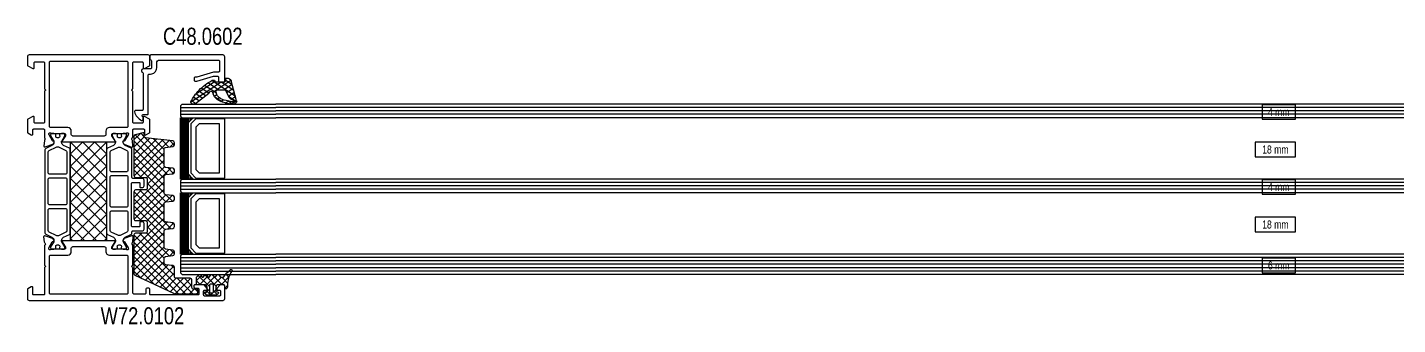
# Model space of a CAD drawing. Header units: millimetres. Extents: x -83618 to -12593, y -3271 to 55593.
# Drawn here: x -19086.4 to -18683.6, y -3271.4 to -3184.3 of the extents above; entities that cross this region are included whole.
import ezdxf
from ezdxf.enums import TextEntityAlignment as Align

# ---------------------------------------------------------------- set-up
doc = ezdxf.new("R2010")
doc.units = ezdxf.units.MM
doc.styles.add('ORGADATA', font='arial.ttf', dxfattribs={"oblique": 1})

# ---------------------------------------------------------------- blocks, each defined once
blk = doc.blocks.new('*U8')
at = {"color": 7, "linetype": 'Continuous'}
for p, q in [((1558.76, 780.030815), (1566.461457, 787.732271)), ((1558.76, 783.566348), (1562.925923, 787.732271)), ((1558.76, 787.101882), (1559.390389, 787.732271)), ((1559.475729, 777.211009), (1569.99699, 787.732271)), ((1559.475729, 787.732271), (1569.99699, 777.211009)), ((1563.011263, 777.211009), (1573.532524, 787.732271)), ((1563.011263, 787.732271), (1573.532524, 777.211009)), ((1566.546797, 777.211009), (1577.068058, 787.732271)), ((1566.546797, 787.732271), (1577.068058, 777.211009)), ((1570.08233, 777.211009), (1580.603592, 787.732271)), ((1570.08233, 787.732271), (1580.603592, 777.211009)), ((1573.617864, 777.211009), (1584.139126, 787.732271)), ((1573.617864, 787.732271), (1584.139126, 777.211009)), ((1577.153398, 777.211009), (1587.67466, 787.732271)), ((1577.153398, 787.732271), (1587.67466, 777.211009)), ((1580.688932, 787.732271), (1587.76, 780.661203)), ((1584.224466, 787.732271), (1587.76, 784.196737)), ((1558.76, 784.912466), (1566.461457, 777.211009)), ((1580.688932, 777.211009), (1587.76, 784.282077)), ((1558.76, 781.376932), (1562.925923, 777.211009)), ((1558.76, 777.841398), (1559.390389, 777.211009)), ((1584.224466, 777.211009), (1587.76, 780.746543)), ((1587.752929, 777.203938), (1587.767071, 777.21808))]:
    blk.add_line(p, q, dxfattribs=at)
blk = doc.blocks.new('ATN-W72-0102', base_point=(1541.26, 764.5))
at = {"color": 1, "linetype": 'Continuous'}
for points in [[(1541.26, 765), (1541.26, 822, -0.414223), (1541.760016, 822.5), (1545.36, 822.5, -0.41423), (1545.86, 821.999971), (1545.86, 821.42517, -0.214809), (1545.691352, 821.050729), (1544.758833, 820.225355, -0.646405), (1544.26, 820.450017), (1544.26, 821, 0.414243), (1543.95997, 821.3), (1542.86, 821.3, 0.414214), (1542.56, 821), (1542.56, 816.6, 0.414214), (1542.86, 816.3), (1543.96, 816.3, 0.414214), (1544.26, 816.6), (1544.26, 817.15, -0.646385), (1544.758833, 817.374645), (1545.691389, 816.549238, -0.21479), (1545.86, 816.174815), (1545.86, 813.9, -1.000038), (1544.86, 813.900038), (1544.86, 814.6, 0.414235), (1544.559978, 814.9), (1543.16, 814.9, 0.414255), (1542.86, 814.599957), (1542.86, 800.8, 0.414226), (1543.160013, 800.5), (1544.36, 800.5, -0.414214), (1544.86, 800), (1544.86, 799.8, -0.414223), (1544.359985, 799.3), (1543.36, 799.3, 0.414252), (1543.06, 798.99996), (1543.06, 796, 0.414236), (1543.560039, 795.5), (1550.794315, 795.5, -0.198912), (1550.935736, 795.441421), (1551.118579, 795.258579, 0.198938), (1551.26002, 795.2, 0.198938), (1551.401449, 795.258606), (1551.584264, 795.441421, -0.198936), (1551.725704, 795.5), (1557.465222, 795.5, 0.266099), (1558.195243, 795.311813, -0.264672), (1558.440097, 795.479579), (1559.930295, 795.604, -0.548647), (1560.236745, 795.201292), (1559.416378, 792.974871, -0.176356), (1559.283818, 792.818177), (1558.837134, 792.562641, -0.577427), (1558.537824, 792.737081), (1558.538511, 792.910238, 0.267949), (1558.439198, 793.083839), (1556.665899, 794.117054, 0.065577), (1556.593625, 794.147322), (1556.438795, 794.189467, 0.688523), (1556.108302, 793.736758, 0.10275), (1556.260016, 793.452776), (1556.26, 789.6, 0.414231), (1556.560018, 789.3), (1556.775923, 789.3, 0.137493), (1556.931844, 789.343702), (1558.456061, 790.27087, -0.585054), (1558.76, 790.099972), (1558.76, 774.9, -0.585031), (1558.456049, 774.729137), (1556.931831, 775.656306, 0.13748), (1556.775923, 775.7), (1556.56, 775.7, 0.414214), (1556.26, 775.4), (1556.26, 771.547214, -0.196497), (1556.1173, 771.231871, 0.688523), (1556.43563, 770.770528), (1556.59155, 770.808534, 0.065579), (1556.664604, 770.836874), (1558.464792, 771.822406, 0.267982), (1558.5687, 771.993321), (1558.572632, 772.166457, -0.57735), (1558.876487, 772.332806), (1559.316226, 772.065429, -0.176351), (1559.444539, 771.905247), (1560.205234, 769.65774, -0.548652), (1559.888113, 769.263376), (1558.401771, 769.427497, -0.264652), (1558.161502, 769.601731, 0.698049), (1557.465222, 769.5), (1551.725685, 769.5, -0.198969), (1551.584233, 769.55861), (1551.401421, 769.741421, 0.414214), (1551.118579, 769.741421), (1550.935736, 769.558579, -0.198942), (1550.794292, 769.5), (1543.16, 769.5, 0.414234), (1542.86, 769.199979), (1542.86, 766.4, 0.414214), (1543.16, 766.1), (1544.96, 766.1, -0.577368), (1545.2198, 765.649986), (1544.642457, 764.65, -0.26796), (1544.382637, 764.5), (1541.76, 764.5, -0.414223), (1541.26, 765)], [(1613.26, 800), (1613.26, 765, -0.414225), (1612.75998, 764.5), (1610.36829, 764.5, -0.267949), (1610.108483, 764.65), (1609.300192, 766.05, -0.57735), (1609.56, 766.5), (1610.96, 766.5, 0.414214), (1611.26, 766.8), (1611.26, 769.2, 0.414241), (1610.959972, 769.5), (1603.425685, 769.5, -0.198912), (1603.284264, 769.558579), (1603.101421, 769.741421, 0.414214), (1602.818579, 769.741421), (1602.635736, 769.558579, -0.198934), (1602.494298, 769.5), (1593.56, 769.5, 0.414225), (1593.26, 769.199988), (1593.26, 766.8, 0.414244), (1593.560031, 766.5), (1594.96, 766.5, -0.577373), (1595.219798, 766.049983), (1594.411517, 764.65, -0.267968), (1594.151688, 764.5), (1590.63735, 764.5, -0.267975), (1590.377528, 764.650025), (1589.800192, 765.65, -0.577365), (1590.060013, 766.1), (1591.26, 766.1, 0.414235), (1591.56, 766.400022), (1591.56, 769.2, 0.414233), (1591.25998, 769.5), (1589.054778, 769.5, 0.19542), (1588.353572, 769.651501, -0.264652), (1588.11217, 769.478838), (1586.624759, 769.324419, -0.548634), (1586.310254, 769.72086), (1587.085605, 771.963368, -0.176356), (1587.21498, 772.1227), (1587.656426, 772.387183, -0.57735), (1587.959189, 772.218855), (1587.961992, 772.045672, 0.267999), (1588.064814, 771.87409), (1589.858536, 770.876827, 0.065554), (1589.931378, 770.848028), (1590.087053, 770.809004, 0.6885), (1590.408369, 771.268264, -0.12726), (1590.26, 771.547214), (1590.26, 775.4, 0.414214), (1589.96, 775.7), (1589.744077, 775.7, 0.137498), (1589.588151, 775.656295), (1588.063939, 774.72913, -0.585045), (1587.76, 774.900023), (1587.76, 790.1, -0.585081), (1588.063976, 790.270848), (1589.588169, 789.343694, 0.13749), (1589.744089, 789.3), (1589.96, 789.3, 0.414214), (1590.26, 789.6), (1590.26, 793.452786, 0.119986), (1590.41515, 793.742207, 0.6885), (1590.075018, 794.187712), (1589.921088, 794.142245, 0.065562), (1589.849499, 794.110435), (1588.098777, 793.039452, 0.267966), (1588.003209, 792.863749), (1588.007609, 792.690613, -0.577385), (1587.712088, 792.509852), (1587.260017, 792.75576, -0.176342), (1587.124151, 792.909576), (1586.256239, 795.117906, -0.548631), (1586.554006, 795.527066), (1588.04654, 795.43462, -0.264661), (1588.294916, 795.272135, 0.425512), (1589.054787, 795.500005), (1591.26, 795.5, 0.414244), (1591.56, 795.800031), (1591.56, 798.6, 0.414235), (1591.259978, 798.9), (1590.06, 798.9, -0.57735), (1589.800192, 799.35), (1590.377543, 800.35, -0.267963), (1590.637365, 800.5), (1594.15171, 800.5, -0.267949), (1594.411517, 800.35), (1595.219808, 798.95, -0.57735), (1594.96, 798.5), (1593.56, 798.5, 0.414214), (1593.26, 798.2), (1593.26, 795.8, 0.414227), (1593.560013, 795.5), (1602.494315, 795.5, -0.198912), (1602.635736, 795.441421), (1602.818579, 795.258579, 0.414242), (1603.101435, 795.258592), (1603.284264, 795.441421, -0.198946), (1603.425711, 795.5), (1610.96, 795.5, 0.414214), (1611.26, 795.8), (1611.26, 798.2, 0.414263), (1610.959949, 798.5), (1609.56, 798.5, -0.577387), (1609.300209, 798.950029), (1610.108483, 800.35, -0.267963), (1610.368306, 800.5), (1612.76, 800.5, -0.414225), (1613.26, 800)], [(1554.259984, 794), (1543.36, 794, 0.414235), (1543.06, 793.699978), (1543.06, 771.3, 0.41425), (1543.360038, 771), (1554.259977, 771, 0.414236), (1554.56, 771.3), (1554.56, 776.4, -0.414221), (1555.560024, 777.4), (1556.559982, 777.4, 0.414224), (1557.06, 777.9), (1557.06, 787.1, 0.414214), (1556.56, 787.6), (1555.56, 787.6, -0.414214), (1554.56, 788.6), (1554.56, 793.7, 0.414229), (1554.259984, 794)], [(1611.159978, 794), (1592.26, 794, 0.414214), (1591.96, 793.7), (1591.96, 788.600034, -0.414223), (1590.96, 787.6), (1589.960015, 787.6, 0.414223), (1589.46, 787.1), (1589.46, 777.900019, 0.414225), (1589.96, 777.4), (1590.96, 777.4, -0.414214), (1591.96, 776.4), (1591.96, 771.300029, 0.414242), (1592.26, 771), (1611.16, 771, 0.414214), (1611.46, 771.3), (1611.46, 793.7, 0.414235), (1611.159978, 794)]]:
    blk.add_lwpolyline(points, format="xyb", close=True, dxfattribs=at)
at = {"color": 4, "linetype": 'Continuous'}
for points in [[(1563.859987, 798.782271, -0.414221), (1564.36, 798.282271), (1564.36, 797.782271, -0.414214), (1564.16, 797.582271), (1563.06, 797.582271, 0.414245), (1562.86, 797.38225), (1562.86, 795.382271, 0.414214), (1563.16, 795.082271), (1575.56, 795.082271, 0.414214), (1575.86, 795.382271), (1575.86, 797.382271, 0.414242), (1575.65998, 797.582271), (1574.56, 797.582271, -0.414245), (1574.36, 797.782293), (1574.36, 798.282271, -0.414214), (1574.86, 798.782271), (1576.56, 798.782271, -0.414227), (1577.06, 798.282249), (1577.06, 795.532271, 0.41425), (1577.360037, 795.232271), (1585.448256, 795.232271, -0.276785), (1585.901734, 794.954553), (1586.735567, 793.242114, 0.286213), (1587.633507, 792.682271), (1587.874167, 792.682271, 0.13168), (1588.024195, 792.72248), (1589.55359, 793.605476, -0.131652), (1589.65359, 793.632271), (1589.86, 793.632271, -0.414229), (1590.26, 793.23225), (1590.26, 792.732271, -0.414277), (1590.159978, 792.632271), (1590.16, 792.257271, -0.414244), (1589.959979, 792.057271), (1589.848194, 792.057271, -0.109552), (1589.763645, 792.076021, 1.569922), (1589.763645, 790.988521, -0.109552), (1589.848194, 791.007271), (1589.96, 791.007271, -0.414214), (1590.16, 790.807271), (1590.16, 790.432271, -0.414214), (1590.26, 790.332271), (1590.26, 789.832271, -0.414225), (1589.859984, 789.432271), (1589.65359, 789.432271, -0.131653), (1589.55359, 789.459066), (1588.024167, 790.342079, 0.131678), (1587.874137, 790.382271), (1587.643969, 790.382271, 0.290282), (1586.739527, 789.808869), (1585.895231, 788.018962, -0.290293), (1585.442984, 787.732271), (1561.076984, 787.732271, -0.290275), (1560.624769, 788.018962), (1559.780463, 789.80889, 0.290275), (1558.876031, 790.382271), (1558.645833, 790.382271, 0.131652), (1558.495833, 790.342079), (1556.96641, 789.459066, -0.131653), (1556.86641, 789.432271), (1556.66, 789.432271, -0.414223), (1556.26, 789.832284), (1556.26, 790.332271, -0.414214), (1556.36, 790.432271), (1556.36, 790.807271, -0.414214), (1556.56, 791.007271), (1556.671806, 791.007271, -0.109583), (1556.756377, 790.988511, 1.569922), (1556.756333, 792.076011, -0.109552), (1556.671782, 792.057271), (1556.56, 792.057271, -0.414214), (1556.36, 792.257271), (1556.36, 792.632271, -0.414214), (1556.26, 792.732271), (1556.26, 793.232271, -0.414241), (1556.660038, 793.632271), (1556.86641, 793.632271, -0.131701), (1556.966443, 793.605457), (1558.495833, 792.722463, 0.131662), (1558.645844, 792.682271), (1558.886512, 792.682271, 0.286208), (1559.784433, 793.242114), (1560.622784, 794.95235, -0.286221), (1561.071769, 795.232271), (1561.36, 795.232271, 0.414242), (1561.66, 795.532301), (1561.66, 798.282271, -0.414214), (1562.16, 798.782271), (1563.859987, 798.782271)], [(1561.259601, 793.75235), (1560.389358, 791.977054, 0.227965), (1560.38284, 791.110265), (1561.322134, 789.118962, 0.290275), (1561.77435, 788.832271), (1567.059965, 788.832271, 0.414234), (1567.56, 789.332271), (1567.56, 793.532271, 0.414214), (1567.06, 794.032271), (1561.708579, 794.032271, 0.286217), (1561.259601, 793.75235)], [(1577.763561, 793.885817, 0.198918), (1577.41, 794.032271), (1569.11, 794.032271, 0.414214), (1568.61, 793.532271), (1568.61, 789.332271, 0.414214), (1569.11, 788.832271), (1577.409979, 788.832271, 0.414226), (1577.91, 789.332271), (1577.91, 793.532251, 0.198918), (1577.763561, 793.885817)], [(1579.106447, 793.885825, 0.098491), (1578.99806, 793.723613, 0.098491), (1578.96, 793.532271), (1578.96, 789.332271, 0.414214), (1579.46, 788.832271), (1584.74563, 788.832271, 0.290286), (1585.197866, 789.118962), (1586.137146, 791.110236, 0.227969), (1586.130649, 791.977041), (1585.260399, 793.75235, 0.286208), (1584.811439, 794.032271), (1579.46, 794.032271, 0.198912), (1579.106447, 793.885825)], [(1585.406259, 769.611009), (1561.116111, 769.611009, -0.286765), (1560.666698, 769.891856), (1559.785109, 771.699381, 0.286756), (1558.886277, 772.261009), (1558.647018, 772.261009, 0.131652), (1558.497018, 772.220817), (1556.967595, 771.337804, -0.131696), (1556.867561, 771.311009), (1556.661185, 771.311009, -0.41426), (1556.261185, 771.711073), (1556.261185, 772.211009, -0.414294), (1556.361212, 772.311009), (1556.361185, 772.686009, -0.414258), (1556.561215, 772.886009), (1556.672991, 772.886009, -0.109577), (1556.757557, 772.867251, 1.569922), (1556.757522, 773.954751, -0.109552), (1556.672972, 773.936009), (1556.561185, 773.936009, -0.414214), (1556.361185, 774.136009), (1556.361185, 774.511009, -0.414214), (1556.261185, 774.611009), (1556.261185, 775.111009, -0.414223), (1556.661198, 775.511009), (1556.867595, 775.511009, -0.131672), (1556.967608, 775.484207), (1558.497018, 774.601202, 0.131662), (1558.647029, 774.561009), (1558.888145, 774.561009, 0.286748), (1559.786944, 775.122648), (1560.61977, 776.830195, -0.286759), (1561.069194, 777.111009), (1585.453202, 777.111009, -0.286754), (1585.902606, 776.83018), (1586.73543, 775.122638, 0.286756), (1587.634261, 774.561009), (1587.875352, 774.561009, 0.131652), (1588.025352, 774.601202), (1589.554774, 775.484215, -0.131652), (1589.654774, 775.511009), (1589.861185, 775.511009, -0.414227), (1590.261185, 775.110991), (1590.261185, 774.611009, -0.414274), (1590.161164, 774.511009), (1590.161185, 774.136009, -0.414214), (1589.961185, 773.936009), (1589.849378, 773.936009, -0.109552), (1589.76483, 773.954759, 1.569922), (1589.76483, 772.867259, -0.109577), (1589.849397, 772.886009), (1589.961185, 772.886009, -0.414273), (1590.161185, 772.685969), (1590.161185, 772.311009, -0.414259), (1590.261185, 772.210994), (1590.261185, 771.711009, -0.41423), (1589.861163, 771.311009), (1589.654774, 771.311009, -0.131691), (1589.554748, 771.33782), (1588.025352, 772.220817, 0.131653), (1587.875352, 772.261009), (1587.636054, 772.261009, 0.286745), (1586.73726, 771.699381), (1585.855656, 769.891824, -0.286754), (1585.406259, 769.611009)], [(1560.176411, 773.409133, 0.113936), (1560.277617, 772.970762), (1561.291566, 770.891858, 0.286766), (1561.74098, 770.611009), (1567.761175, 770.611009, 0.41422), (1568.261185, 771.111009), (1568.261185, 775.610989, 0.414225), (1567.761185, 776.111009), (1561.694037, 776.111009, 0.286745), (1561.24464, 775.830195), (1560.277617, 773.847504, 0.113936), (1560.176411, 773.409133)], [(1569.761185, 770.611009), (1576.761163, 770.611009, 0.414226), (1577.261185, 771.111009), (1577.261185, 775.611009, 0.414235), (1576.761148, 776.111009), (1569.761198, 776.111009, 0.414221), (1569.261185, 775.611009), (1569.261185, 771.111009, 0.414214), (1569.761185, 770.611009)], [(1586.345958, 773.409123, 0.113938), (1586.244752, 773.847504), (1585.277729, 775.830195, 0.286745), (1584.828332, 776.111009), (1578.761185, 776.111009, 0.414214), (1578.261185, 775.611009), (1578.261185, 771.111048, 0.414236), (1578.761185, 770.611009), (1584.781354, 770.611009, 0.286765), (1585.230786, 770.891824), (1586.244744, 772.970744, 0.113938), (1586.345958, 773.409123)]]:
    blk.add_lwpolyline(points, format="xyb", close=True, dxfattribs=at)
at = {"color": 7, "linetype": 'Continuous'}
blk.add_lwpolyline([(1558.76, 777.211009), (1587.76, 777.211009), (1587.76, 787.732271), (1558.76, 787.732271), (1558.76, 777.211009)], close=True, dxfattribs=at)
at = {"color": 7}
blk.add_blockref('*U8', (0, 0), dxfattribs=at)
blk = doc.blocks.new('*U20')
at = {"color": 3, "linetype": 'Continuous'}
for p, q in [((2413.38, 1118.497931), (2413.732069, 1118.85)), ((2413.38, 1116.37661), (2414.78, 1117.77661)), ((2413.38, 1117.372632), (2417.966, 1112.786632)), ((2413.38, 1114.25529), (2416.24871, 1117.124)), ((2413.419168, 1112.173138), (2417.95817, 1116.71214)), ((2414.023952, 1118.85), (2414.78, 1118.093952)), ((2415.749952, 1117.124), (2417.966, 1114.907952)), ((2413.38, 1115.251312), (2428.581312, 1100.05)), ((2413.38, 1113.129991), (2426.459991, 1100.05)), ((2414.051322, 1110.683971), (2417.966, 1114.598649)), ((2414.725933, 1109.237262), (2417.966, 1112.477329)), ((2415.400545, 1107.790553), (2419.559991, 1111.95)), ((2416.075156, 1106.343844), (2421.542456, 1111.811144)), ((2418.802632, 1111.95), (2430.702142, 1100.05049)), ((2420.923952, 1111.95), (2421.738627, 1111.135325)), ((2424.50886, 1110.534907), (2425.901513, 1111.927561)), ((2425.166593, 1111.95), (2426.336687, 1110.779906)), ((2432.443416, 1109.984182), (2434.176241, 1111.717008)), ((2433.651875, 1111.95), (2434.271239, 1111.330635)), ((2448.599089, 1111.290613), (2449.258476, 1111.95)), ((2448.712967, 1111.73815), (2450.426922, 1110.024195)), ((2456.533645, 1110.739888), (2457.743758, 1111.95)), ((2457.001145, 1111.935253), (2458.361474, 1110.574924)), ((2414.354178, 1110.034493), (2424.338671, 1100.05)), ((2416.749767, 1104.897135), (2421.874129, 1110.021497)), ((2417.424379, 1103.450426), (2422.923952, 1108.95)), ((2418.09899, 1102.003718), (2426.39396, 1110.298687)), ((2418.773602, 1100.557009), (2427.166593, 1108.95)), ((2420.387913, 1100.05), (2429.287913, 1108.95)), ((2422.509234, 1100.05), (2431.409234, 1108.95)), ((2423.921864, 1108.952088), (2431.18, 1101.693952)), ((2424.503702, 1110.491571), (2431.26556, 1103.729713)), ((2424.630554, 1100.05), (2434.445661, 1109.865106)), ((2426.751875, 1100.05), (2435.651875, 1108.95)), ((2428.166593, 1108.95), (2433.166593, 1103.95)), ((2430.287913, 1108.95), (2439.187913, 1100.05)), ((2432.245945, 1109.113289), (2441.309234, 1100.05)), ((2432.5554, 1110.925154), (2443.428223, 1100.052331)), ((2432.773195, 1103.95), (2437.773195, 1108.95)), ((2434.740736, 1103.796221), (2439.894855, 1108.95034)), ((2434.88, 1101.814164), (2442.497361, 1109.431526)), ((2435.253439, 1100.066283), (2444.137156, 1108.95)), ((2436.651875, 1108.95), (2443.88, 1101.721875)), ((2437.358476, 1100.05), (2446.258476, 1108.95)), ((2438.773195, 1108.95), (2443.9771, 1103.746094)), ((2439.479797, 1100.05), (2450.323443, 1110.893647)), ((2440.377972, 1109.433457), (2442.271742, 1111.327227)), ((2440.381491, 1109.463024), (2445.894515, 1103.95)), ((2440.607099, 1111.358737), (2442.49237, 1109.473466)), ((2443.015836, 1108.95), (2451.915836, 1100.05)), ((2445.137156, 1108.95), (2454.037156, 1100.05)), ((2445.501117, 1103.95), (2450.646402, 1109.095285)), ((2447.258476, 1108.95), (2456.158476, 1100.05)), ((2447.454135, 1103.781697), (2452.622437, 1108.95)), ((2447.58, 1101.786242), (2454.743758, 1108.95)), ((2447.976011, 1100.060933), (2458.375144, 1110.460066)), ((2448.433189, 1109.896607), (2458.279797, 1100.05)), ((2450.086398, 1100.05), (2458.600763, 1108.564365)), ((2451.501117, 1108.95), (2460.067841, 1100.383276)), ((2453.622437, 1108.95), (2459.26246, 1103.309978)), ((2455.743758, 1108.95), (2458.934631, 1105.759126)), ((2456.484887, 1110.330191), (2458.648053, 1108.167025)), ((2416.207658, 1106.059693), (2422.217351, 1100.05)), ((2452.207719, 1100.05), (2458.826382, 1106.668663)), ((2454.329039, 1100.05), (2459.052001, 1104.772962)), ((2418.061138, 1102.084893), (2420.09603, 1100.05)), ((2428.873195, 1100.05), (2431.18, 1102.356805)), ((2434.88, 1102.236593), (2437.066593, 1100.05)), ((2441.601117, 1100.05), (2443.88, 1102.328883)), ((2447.58, 1102.264515), (2449.794515, 1100.05)), ((2456.450359, 1100.05), (2459.494865, 1103.094506)), ((2458.57168, 1100.05), (2460.495645, 1101.973965)), ((2459.461059, 1103.111378), (2460.517375, 1102.055062))]:
    blk.add_line(p, q, dxfattribs=at)
blk = doc.blocks.new('ATN-W72-0911', base_point=(2413.38, 1100.05))
at = {"color": 3, "linetype": 'Continuous'}
blk.add_lwpolyline([(2433.753492, 1111.95, -0.379935), (2434.25, 1111.509091), (2434.502098, 1109.390909, 0.379928), (2434.998594, 1108.95), (2439.876413, 1108.95, 0.37993), (2440.372909, 1109.390912), (2440.624992, 1111.509088, -0.37993), (2441.121488, 1111.95), (2441.753602, 1111.95, -0.379928), (2442.250098, 1111.509091), (2442.502195, 1109.390909, 0.379928), (2442.998691, 1108.95), (2447.876511, 1108.95, 0.37993), (2448.373007, 1109.390912), (2448.625089, 1111.509088, -0.379948), (2449.121618, 1111.95), (2449.753699, 1111.95, -0.37994), (2450.250198, 1111.50907), (2450.502293, 1109.390909, 0.379945), (2450.998818, 1108.95), (2455.876608, 1108.95, 0.379937), (2456.373106, 1109.390925), (2456.625187, 1111.509088, -0.379944), (2457.121708, 1111.95), (2457.753797, 1111.95, -0.379945), (2458.250297, 1111.509062), (2459.204586, 1103.490909, 0.379935), (2459.701093, 1103.05), (2460.393, 1103.05, -0.493178), (2460.68277, 1102.672324), (2460.079419, 1100.42059, -0.339454), (2459.596457, 1100.05), (2448.08, 1100.05, -0.414226), (2447.58, 1100.550021), (2447.58, 1103.45, 0.414214), (2447.08, 1103.95), (2444.38, 1103.95, 0.414223), (2443.88, 1103.449984), (2443.88, 1100.55, -0.414214), (2443.38, 1100.05), (2435.38, 1100.05, -0.414223), (2434.88, 1100.550015), (2434.88, 1103.45, 0.41424), (2434.379954, 1103.95), (2431.68, 1103.95, 0.414232), (2431.18, 1103.449968), (2431.18, 1100.55, -0.414214), (2430.68, 1100.05), (2419.328559, 1100.05, -0.291473), (2418.875405, 1100.338691), (2413.567384, 1111.721778, -0.10952), (2413.38, 1112.567034), (2413.38, 1118.55, -0.414267), (2413.680054, 1118.85), (2414.48, 1118.85, -0.414227), (2414.78, 1118.549987), (2414.78, 1117.624, 0.414214), (2415.28, 1117.124), (2417.466, 1117.124, -0.414214), (2417.966, 1116.624), (2417.966, 1112.45, 0.414238), (2418.466041, 1111.95), (2421.196659, 1111.95, -0.3792), (2421.693003, 1111.510355), (2421.951, 1109.389618, 0.379193), (2422.447356, 1108.95), (2423.876217, 1108.95, 0.37993), (2424.372714, 1109.390912), (2424.624796, 1111.509088, -0.379944), (2425.121316, 1111.95), (2425.753406, 1111.95, -0.379928), (2426.249902, 1111.509091), (2426.502, 1109.390909, 0.379947), (2426.998529, 1108.95), (2431.876315, 1108.95, 0.37993), (2432.372811, 1109.390912), (2432.624894, 1111.509088, -0.379945), (2433.121416, 1111.95), (2433.753492, 1111.95)], format="xyb", close=True, dxfattribs=at)
at = {"color": 7}
blk.add_blockref('*U20', (0, 0), dxfattribs=at)
blk = doc.blocks.new('ATN-C48-0602', base_point=(2573.81, 1322.63))
at = {"color": 1, "linetype": 'Continuous'}
blk.add_lwpolyline([(2585.61, 1340.13, -0.414247), (2585.31, 1340.430034), (2585.31, 1340.878886, -0.074332), (2585.323115, 1340.966619), (2586.796891, 1345.787124, 0.074313), (2586.81, 1345.874835), (2586.81, 1347.03, 0.414214), (2586.51, 1347.33), (2585.31, 1347.33, -0.414282), (2585.01, 1347.63007), (2585.01, 1348.83, -0.414214), (2585.31, 1349.13), (2592.51, 1349.13, -0.414233), (2593.01, 1348.629967), (2593.01, 1327.43, -0.414246), (2592.709967, 1327.13), (2591.91, 1327.13, -0.365977), (2591.614196, 1327.38, 0.365977), (2591.318392, 1327.63), (2589.21, 1327.63, 0.414234), (2588.91, 1327.32998), (2588.91, 1325.13, -0.824186), (2587.946475, 1324.94253, 0.305636), (2587.668325, 1325.13), (2577.01, 1325.13, 0.414272), (2576.71, 1324.829941), (2576.71, 1322.93, -0.475789), (2576.348762, 1322.636317, -0.247326), (2573.833145, 1324.714452, -0.535389), (2574.110014, 1325.13), (2574.690385, 1325.13, -0.267949), (2574.950192, 1324.98, 0.767327), (2575.51, 1325.13), (2575.51, 1326.33, -0.414228), (2575.810015, 1326.63), (2587.11, 1326.63, 0.414253), (2587.41, 1326.930041), (2587.41, 1327.33, -0.41422), (2589.210042, 1329.13), (2590.71, 1329.13, 0.414219), (2591.51, 1329.930014), (2591.51, 1347.33, 0.414241), (2591.209972, 1347.63), (2588.31, 1347.63, 0.414214), (2588.01, 1347.33), (2588.01, 1345.874835, -0.074313), (2587.996891, 1345.787124), (2586.523105, 1340.966586, 0.074337), (2586.51, 1340.878846), (2586.51, 1340.43, -0.414253), (2586.20996, 1340.13), (2585.61, 1340.13)], format="xyb", close=True, dxfattribs=at)
blk = doc.blocks.new('*U22')
at = {"color": 3, "linetype": 'Continuous'}
for p, q in [((4312.230089, 2840.534653), (4313.619444, 2839.145299)), ((4312.298521, 2840.113045), (4313.849942, 2841.664465)), ((4313.190256, 2841.695807), (4315.53585, 2839.350214)), ((4314.441978, 2840.135181), (4315.653284, 2841.346487)), ((4315.662526, 2841.344857), (4322.634922, 2834.372461)), ((4315.720204, 2839.292087), (4317.456627, 2841.028509)), ((4317.333009, 2838.783571), (4319.259969, 2840.710531)), ((4318.237966, 2840.890738), (4321.922665, 2837.206039)), ((4318.335959, 2835.543881), (4322.837742, 2840.045664)), ((4318.505955, 2837.835197), (4321.063311, 2840.392553)), ((4320.813406, 2840.436618), (4323.005276, 2838.244749)), ((4312.774461, 2838.467664), (4313.581898, 2839.275101)), ((4313.123109, 2837.520313), (4315.443133, 2835.200289)), ((4313.419944, 2836.991826), (4314.147681, 2837.719564)), ((4314.414622, 2835.865184), (4315.125226, 2836.575788)), ((4315.739268, 2835.06851), (4316.524618, 2835.85386)), ((4317.018792, 2835.745951), (4318.370715, 2834.394028)), ((4318.398197, 2833.484798), (4321.922665, 2837.009266)), ((4318.505955, 2836.380108), (4321.616654, 2833.269409)), ((4323.138498, 2838.225099), (4323.760468, 2838.847069)), ((4313.180311, 2828.266912), (4318.398197, 2833.484798)), ((4314.797979, 2831.602803), (4316.720306, 2829.680476)), ((4315.945339, 2832.576763), (4318.072337, 2830.449766)), ((4317.093622, 2833.5498), (4318.436832, 2832.20659)), ((4317.440659, 2834.64858), (4318.335959, 2835.543881)), ((4318.370715, 2834.394028), (4320.5175, 2832.247242)), ((4318.436832, 2832.20659), (4319.336783, 2831.30664)), ((4318.460435, 2831.425716), (4322.405683, 2835.370964)), ((4312.50332, 2829.654821), (4313.726973, 2828.431168)), ((4313.650619, 2830.628843), (4315.274752, 2829.004709)), ((4316.709716, 2829.674997), (4318.460435, 2831.425716))]:
    blk.add_line(p, q, dxfattribs=at)
blk = doc.blocks.new('ATN-FRK-192', base_point=(4321.922628, 2838.2))
at = {"color": 3, "linetype": 'Continuous'}
for points in [[(4316.710778, 2834.784025, -0.283705), (4312.819839, 2838.310784), (4312.277256, 2840.18656, -0.555068), (4313.638378, 2841.701769), (4322.533137, 2840.133383, -0.364016), (4323.772665, 2838.655931), (4323.772665, 2838.594889, -0.457932), (4323.314106, 2838.199198), (4322.381031, 2838.336821, 0.457809), (4321.922665, 2837.94107), (4321.922665, 2835.896872, 0.315336), (4322.251719, 2835.427002), (4322.622392, 2835.292088, -0.553881), (4322.781503, 2834.545933, -0.073507), (4318.482012, 2830.711861, -0.073507), (4313.25717, 2828.285596, -0.811041), (4312.512327, 2829.662581), (4317.065303, 2833.527467, -0.182761), (4317.398489, 2833.646192, 0.921031), (4317.499208, 2834.637715), (4316.710778, 2834.784025)], [(4318.330757, 2835.715984, 0.21938), (4318.505955, 2836.096171), (4318.505955, 2838.047128, 0.327333), (4318.156308, 2838.523986), (4315.349789, 2839.408878, -0.147845), (4314.632829, 2839.898321), (4313.960882, 2840.732258, 0.819057), (4313.265141, 2840.370169), (4313.780459, 2838.58865, 0.290928), (4316.998423, 2835.74917), (4317.927891, 2835.602252, 0.21938), (4318.330757, 2835.715984)]]:
    blk.add_lwpolyline(points, format="xyb", close=True, dxfattribs=at)
at = {"color": 7}
blk.add_blockref('*U22', (0, 0), dxfattribs=at)
blk = doc.blocks.new('*U68')
at = {"color": 7, "linetype": 'Continuous'}
for p, q in [((100, 60.599998), (100, 42.599998)), ((100.4, 60.599998), (100.4, 42.599998)), ((100.8, 60.599998), (100.8, 42.599998)), ((101.2, 60.599998), (101.2, 42.599998)), ((101.6, 60.599998), (101.6, 42.599998)), ((102, 60.599998), (102, 42.599998)), ((102.4, 60.599998), (102.4, 59.249998)), ((102.8, 60.599998), (102.8, 59.649998)), ((103.2, 60.599998), (103.2, 60.049998)), ((103.6, 60.599998), (103.6, 60.449998)), ((102.4, 43.949998), (102.4, 42.599998)), ((102.8, 43.549998), (102.8, 42.599998)), ((103.2, 43.149998), (103.2, 42.599998)), ((103.6, 42.749998), (103.6, 42.599998))]:
    blk.add_line(p, q, dxfattribs=at)
blk = doc.blocks.new('*U69')
at = {"color": 7, "linetype": 'Continuous'}
for p, q in [((100, 38.599998), (100, 20.599998)), ((100.4, 38.599998), (100.4, 20.599998)), ((100.8, 38.599998), (100.8, 20.599998)), ((101.2, 38.599998), (101.2, 20.599998)), ((101.6, 38.599998), (101.6, 20.599998)), ((102, 38.599998), (102, 20.599998)), ((102.4, 38.599998), (102.4, 37.249998)), ((102.8, 38.599998), (102.8, 37.649998)), ((103.2, 38.599998), (103.2, 38.049998)), ((103.6, 38.599998), (103.6, 38.449998)), ((102.4, 21.949998), (102.4, 20.599998)), ((102.8, 21.549998), (102.8, 20.599998)), ((103.2, 21.149998), (103.2, 20.599998)), ((103.6, 20.749998), (103.6, 20.599998))]:
    blk.add_line(p, q, dxfattribs=at)
blk = doc.blocks.new('*U23')
at = {"color": 3, "linetype": 'Continuous'}
for p, q in [((3217.617909, 1699.498471), (3218.120388, 1700.00095)), ((3218.684536, 1698.443779), (3219.544865, 1699.304108)), ((3219.509119, 1699.31692), (3221.79, 1697.036039)), ((3219.566131, 1695.082733), (3221.79, 1697.306602)), ((3219.59, 1697.227922), (3221.287919, 1698.925841)), ((3219.59, 1697.114719), (3221.754067, 1694.950652)), ((3222.047359, 1698.9), (3222.8408, 1698.106559)), ((3222.583398, 1698.1), (3222.980484, 1698.497086)), ((3223.526039, 1694.8), (3224.622238, 1695.896199)), ((3218.790074, 1694.306676), (3219.363593, 1694.880195)), ((3218.885355, 1692.280636), (3221.84732, 1695.242601)), ((3219.048775, 1690.322736), (3222.326039, 1693.6)), ((3219.374045, 1693.088033), (3221.79, 1690.672078)), ((3219.543627, 1695.039771), (3221.944603, 1692.638796)), ((3221.754067, 1694.950652), (3221.904719, 1694.8)), ((3221.84732, 1695.242601), (3222.178064, 1695.573345)), ((3223.104719, 1693.6), (3224.452328, 1692.25239)), ((3223.326039, 1695.5), (3224.89, 1693.936039)), ((3223.692383, 1692.845023), (3224.89, 1694.042641)), ((3219.190433, 1691.150325), (3220.540758, 1689.8)), ((3220.647359, 1689.8), (3221.79, 1690.942641))]:
    blk.add_line(p, q, dxfattribs=at)
blk = doc.blocks.new('ATN-FRK-29-01', base_point=(3221.79, 1698.1))
at = {"color": 3, "linetype": 'Continuous'}
for points in [[(3218.91002, 1695.859985, -0.500027), (3218.91, 1696.34), (3219.47, 1696.76, 0.236086), (3219.59, 1697.000021), (3219.59, 1697.6, 0.245804), (3219.461046, 1697.846461, -0.072391), (3217.355796, 1699.812521, -0.875086), (3217.766665, 1700.242466, 0.158732), (3221.888837, 1698.9), (3222.49, 1698.9, -0.414214), (3222.99, 1698.4), (3222.99, 1698.3, -0.414214), (3222.79, 1698.1), (3222.09, 1698.1, 0.414247), (3221.79, 1697.799966), (3221.79, 1696.2, 0.198912), (3221.995025, 1695.705025, 0.198912), (3222.49, 1695.5), (3223.49, 1695.5, 0.414252), (3223.89, 1695.900052), (3223.89, 1696, -0.739611), (3224.438559, 1696.167983), (3224.821412, 1695.601487, -0.149682), (3224.89, 1695.37751), (3224.89, 1693.02249, -0.149682), (3224.821412, 1692.798513), (3224.438559, 1692.232017, -0.739611), (3223.89, 1692.4), (3223.89, 1692.5, 0.41426), (3223.489936, 1692.9), (3222.49, 1692.9, 0.41423), (3221.79, 1692.199961), (3221.79, 1690.1, -0.414247), (3221.489966, 1689.8), (3219.670814, 1689.8, -0.1944), (3219.531871, 1689.856143), (3218.881586, 1690.484214, -0.461671), (3218.91, 1690.94), (3219.47, 1691.36, 0.500018), (3219.469986, 1691.84001), (3218.91, 1692.26, -0.500041), (3218.910032, 1692.740024), (3219.47, 1693.16, 0.500022), (3219.469983, 1693.640013), (3218.91, 1694.06, -0.500019), (3218.910015, 1694.540011), (3219.47, 1694.96, 0.5), (3219.47, 1695.44), (3218.91002, 1695.859985)], [(3221.677885, 1694.712149, 0.198934), (3221.59, 1694.5), (3221.59, 1693.900014, 0.414227), (3221.89, 1693.6), (3223.89, 1693.6, 0.414214), (3224.19, 1693.9), (3224.19, 1694.5, 0.414214), (3223.89, 1694.8), (3221.890049, 1694.8, 0.198934), (3221.677885, 1694.712149)]]:
    blk.add_lwpolyline(points, format="xyb", close=True, dxfattribs=at)
at = {"color": 7}
blk.add_blockref('*U23', (0, 0), dxfattribs=at)

msp = doc.modelspace()

# ---------------------------------------------------------------- linework, layer by layer
at = {"color": 4, "linetype": 'Continuous'}
for p, q in [((-19040.86436, -3206.73865), (-19041.36436, -3207.23865)), ((-19041.36436, -3207.23865), (-19041.36436, -3210.23865)), ((-19041.36436, -3207.73865), (-19013.36436, -3207.73865)), ((-19041.36436, -3208.73865), (-19013.36436, -3208.73865)), ((-19041.36436, -3209.73865), (-19013.36436, -3209.73865)), ((-19040.86436, -3206.73865), (-19013.36436, -3206.73865)), ((-18386.86436, -3206.73865), (-19013.36436, -3206.73865)), ((-18386.86436, -3207.73865), (-19013.36436, -3207.73865)), ((-18386.86436, -3208.73865), (-19013.36436, -3208.73865)), ((-18386.86436, -3209.73865), (-19013.36436, -3209.73865)), ((-19041.36436, -3210.23865), (-19040.86436, -3210.73865)), ((-19040.86436, -3210.73865), (-19013.36436, -3210.73865)), ((-18386.86436, -3210.73865), (-19013.36436, -3210.73865)), ((-19040.86436, -3228.73865), (-19041.36436, -3229.23865)), ((-19041.36436, -3229.23865), (-19041.36436, -3232.23865)), ((-19041.36436, -3229.73865), (-19013.36436, -3229.73865)), ((-19040.86436, -3228.73865), (-19013.36436, -3228.73865)), ((-18386.86436, -3228.73865), (-19013.36436, -3228.73865)), ((-18386.86436, -3229.73865), (-19013.36436, -3229.73865)), ((-19041.36436, -3230.73865), (-19013.36436, -3230.73865)), ((-19041.36436, -3231.73865), (-19013.36436, -3231.73865)), ((-19041.36436, -3232.23865), (-19040.86436, -3232.73865)), ((-19040.86436, -3232.73865), (-19013.36436, -3232.73865)), ((-18386.86436, -3230.73865), (-19013.36436, -3230.73865)), ((-18386.86436, -3231.73865), (-19013.36436, -3231.73865)), ((-18386.86436, -3232.73865), (-19013.36436, -3232.73865)), ((-19040.86436, -3250.73865), (-19041.36436, -3251.23865)), ((-19041.36436, -3251.23865), (-19041.36436, -3256.23865)), ((-19041.36436, -3251.73865), (-19013.36436, -3251.73865)), ((-19041.36436, -3252.73865), (-19013.36436, -3252.73865)), ((-19041.36436, -3253.73865), (-19013.36436, -3253.73865)), ((-19040.86436, -3250.73865), (-19013.36436, -3250.73865)), ((-18386.86436, -3250.73865), (-19013.36436, -3250.73865)), ((-18386.86436, -3251.73865), (-19013.36436, -3251.73865)), ((-18386.86436, -3252.73865), (-19013.36436, -3252.73865)), ((-18386.86436, -3253.73865), (-19013.36436, -3253.73865)), ((-19041.36436, -3254.73865), (-19013.36436, -3254.73865)), ((-19041.36436, -3255.73865), (-19013.36436, -3255.73865)), ((-19041.36436, -3256.23865), (-19040.86436, -3256.73865)), ((-19040.86436, -3256.73865), (-19013.36436, -3256.73865)), ((-18386.86436, -3254.73865), (-19013.36436, -3254.73865)), ((-18386.86436, -3255.73865), (-19013.36436, -3255.73865)), ((-18386.86436, -3256.73865), (-19013.36436, -3256.73865))]:
    msp.add_line(p, q, dxfattribs=at)
at = {"color": 3, "linetype": 'Continuous'}
for p, q in [((-18713.61436, -3206.91643), (-18723.44086, -3206.91643)), ((-18723.44086, -3206.91643), (-18723.44086, -3211.20902)), ((-18713.61436, -3211.20902), (-18713.61436, -3206.91643)), ((-18723.44086, -3211.20902), (-18713.61436, -3211.20902)), ((-18713.61436, -3217.91643), (-18725.4023, -3217.91643)), ((-18725.4023, -3217.91643), (-18725.4023, -3222.20902)), ((-18713.61436, -3222.20902), (-18713.61436, -3217.91643)), ((-18725.4023, -3222.20902), (-18713.61436, -3222.20902)), ((-18713.61436, -3228.91643), (-18723.44086, -3228.91643)), ((-18723.44086, -3228.91643), (-18723.44086, -3233.20902)), ((-18713.61436, -3233.20902), (-18713.61436, -3228.91643)), ((-18723.44086, -3233.20902), (-18713.61436, -3233.20902)), ((-18713.61436, -3239.91643), (-18725.4023, -3239.91643)), ((-18725.4023, -3239.91643), (-18725.4023, -3244.20902)), ((-18713.61436, -3244.20902), (-18713.61436, -3239.91643)), ((-18725.4023, -3244.20902), (-18713.61436, -3244.20902)), ((-18713.61436, -3251.91643), (-18723.44086, -3251.91643)), ((-18723.44086, -3251.91643), (-18723.44086, -3256.20902)), ((-18713.61436, -3256.20902), (-18713.61436, -3251.91643)), ((-18723.44086, -3256.20902), (-18713.61436, -3256.20902))]:
    msp.add_line(p, q, dxfattribs=at)
at = {"color": 7, "linetype": 'Continuous'}
for p, q in [((-19036.86436, -3211.03865), (-19038.36436, -3212.53865)), ((-19038.36436, -3212.53865), (-19038.36436, -3226.93865)), ((-19028.36436, -3211.03865), (-19036.86436, -3211.03865)), ((-19035.86436, -3212.53865), (-19036.86436, -3213.53865)), ((-19036.86436, -3213.53865), (-19036.86436, -3225.93865)), ((-19029.86436, -3212.53865), (-19035.86436, -3212.53865)), ((-19029.86436, -3226.93865), (-19029.86436, -3212.53865)), ((-19028.36436, -3228.43865), (-19028.36436, -3211.03865)), ((-19036.86436, -3225.93865), (-19035.86436, -3226.93865)), ((-19038.36436, -3226.93865), (-19036.86436, -3228.43865)), ((-19036.86436, -3228.43865), (-19028.36436, -3228.43865)), ((-19035.86436, -3226.93865), (-19029.86436, -3226.93865)), ((-19036.86436, -3233.03865), (-19038.36436, -3234.53865)), ((-19028.36436, -3233.03865), (-19036.86436, -3233.03865)), ((-19028.36436, -3250.43865), (-19028.36436, -3233.03865)), ((-19038.36436, -3234.53865), (-19038.36436, -3248.93865)), ((-19035.86436, -3234.53865), (-19036.86436, -3235.53865)), ((-19036.86436, -3235.53865), (-19036.86436, -3247.93865)), ((-19029.86436, -3234.53865), (-19035.86436, -3234.53865)), ((-19029.86436, -3248.93865), (-19029.86436, -3234.53865)), ((-19038.36436, -3248.93865), (-19036.86436, -3250.43865)), ((-19036.86436, -3247.93865), (-19035.86436, -3248.93865)), ((-19036.86436, -3250.43865), (-19028.36436, -3250.43865)), ((-19035.86436, -3248.93865), (-19029.86436, -3248.93865))]:
    msp.add_line(p, q, dxfattribs=at)
for points in [[(-19041.36436, -3210.73865), (-19037.61436, -3210.73865), (-19039.11436, -3212.23865), (-19039.11436, -3227.23865), (-19037.61436, -3228.73865), (-19041.36436, -3228.73865), (-19041.36436, -3210.73865)], [(-19041.36436, -3232.73865), (-19037.61436, -3232.73865), (-19039.11436, -3234.23865), (-19039.11436, -3249.23865), (-19037.61436, -3250.73865), (-19041.36436, -3250.73865), (-19041.36436, -3232.73865)]]:
    msp.add_lwpolyline(points, close=True, dxfattribs=at)

# ---------------------------------------------------------------- block references
at = {"color": 7, "extrusion": (0, 0, -1), "rotation": 90}
for name, p in [('ATN-W72-0102', (19086.36436, -3264.33865)), ('ATN-C48-0602', (19054.86436, -3211.53865)), ('ATN-W72-0911', (19055.06436, -3262.43865))]:
    msp.add_blockref(name, p, dxfattribs=at)
at = {"color": 7, "xscale": -0.6603020000000001, "rotation": 270}
msp.add_blockref('ATN-FRK-192', (-19028.36436, -3200.33865), dxfattribs=at)
at = {"color": 7}
for name in ['*U68', '*U69']:
    msp.add_blockref(name, (-19141.36436, -3271.33865), dxfattribs=at)
at = {"color": 7, "rotation": 270}
msp.add_blockref('ATN-FRK-29-01', (-19028.36436, -3259.73865), dxfattribs=at)

# ---------------------------------------------------------------- texts
at = {"color": 40, "style": 'ORGADATA', "width": 0.772222}
for s, p in [('C48.0602', (-19023.10699, -3189.33865)), ('W72.0102', (-19040.26172, -3271.33865))]:
    msp.add_text(s, height=5, dxfattribs=at).set_placement(p, align=Align.RIGHT)
at = {"color": 3, "style": 'ORGADATA', "width": 0.772222}
for s, p in [('4 mm', (-18718.52761, -3210.23865)), ('18 mm', (-18719.50833, -3221.23865)), ('4 mm', (-18718.52761, -3232.23865)), ('18 mm', (-18719.50833, -3243.23865)), ('6 mm', (-18718.52761, -3255.23865))]:
    msp.add_text(s, height=2.351852, dxfattribs=at).set_placement(p, align=Align.CENTER)

doc.saveas('drawing.dxf')
